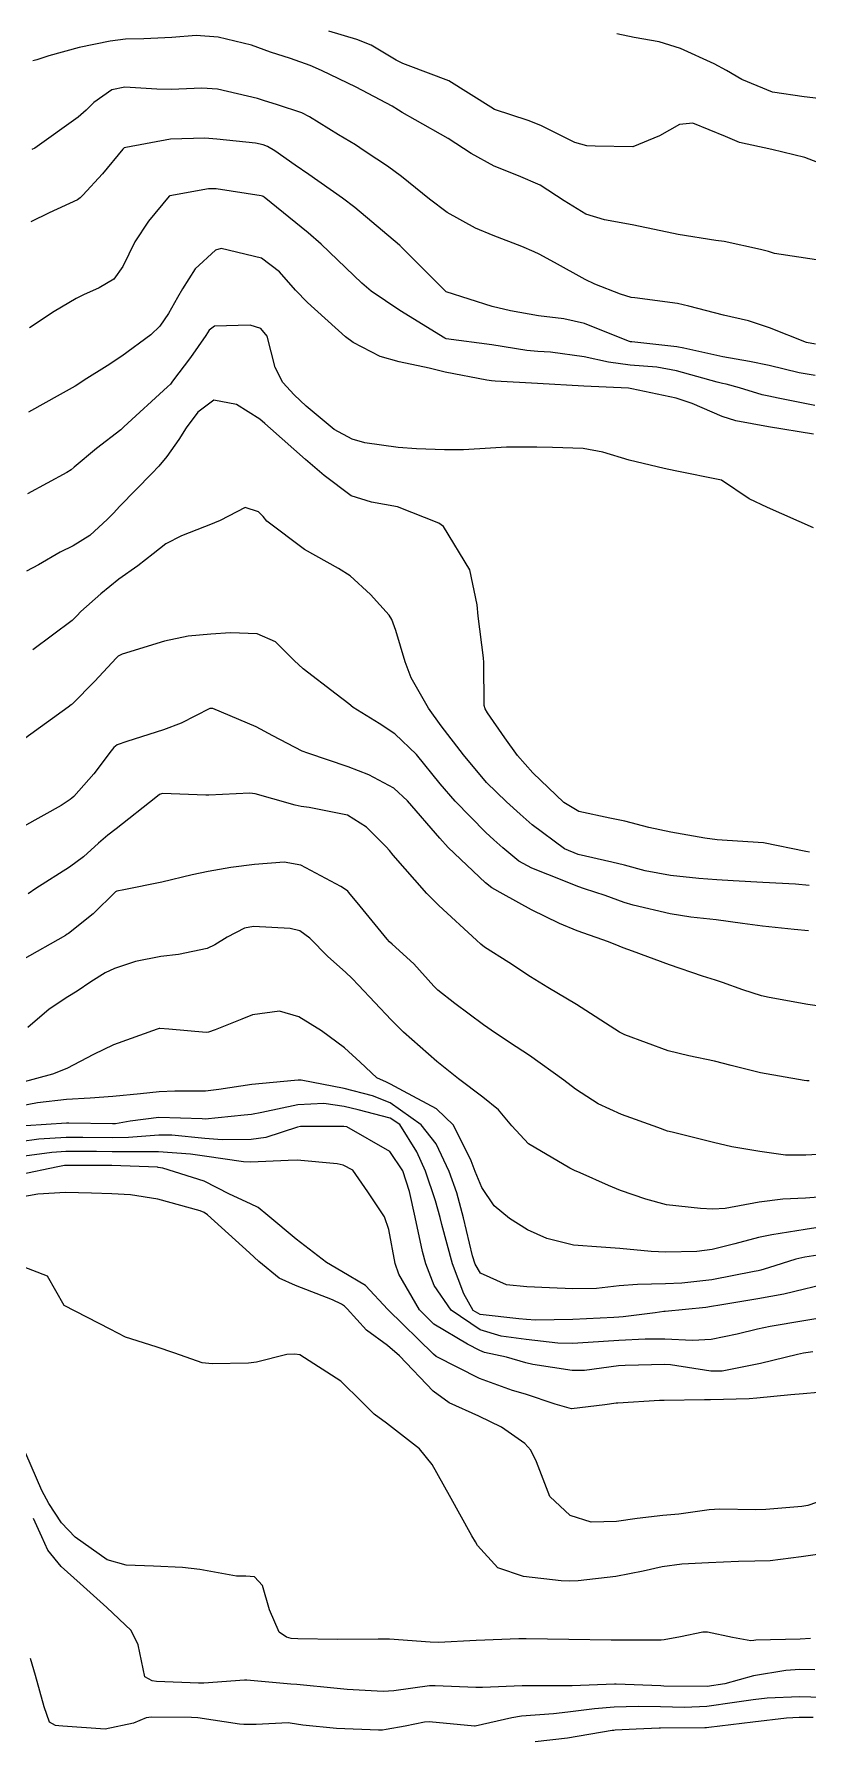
# Model space of a CAD drawing. Header units: metres. Extents: x 307586 to 320046, y 7427249 to 7434250.
# Drawn here: x 313712.2 to 313745.7, y 7432975.1 to 7433048.9 of the extents above; entities that cross this region are included whole.
import ezdxf

# ---------------------------------------------------------------- set-up
doc = ezdxf.new("R2010")
doc.units = ezdxf.units.M
doc.header["$MEASUREMENT"] = 0
doc.layers.add('Curvas de Nivel 1m', color=11, linetype='Continuous')
doc.layers.add('Curvas de Nivel 5m', color=15, linetype='Continuous')

msp = doc.modelspace()

# ---------------------------------------------------------------- linework, layer by layer
at = {"layer": 'Curvas de Nivel 1m', "flags": 128}
for points, elevation in [([(313746.069, 7433039.107), (313744.242, 7433039.378), (313744.072, 7433039.441), (313743.99, 7433039.469), (313743.647, 7433039.556), (313742.078, 7433039.894), (313741.715, 7433039.947), (313740.082, 7433040.207), (313739.328, 7433040.364), (313738.088, 7433040.618), (313736.896, 7433040.832), (313736.094, 7433041.085), (313735.152, 7433041.66), (313734.11, 7433042.33), (313733.174, 7433042.745), (313732.118, 7433043.163), (313731.13, 7433043.71), (313730.129, 7433044.355), (313728.714, 7433045.157), (313728.14, 7433045.476), (313727.981, 7433045.582), (313727.715, 7433045.746), (313726.155, 7433046.574), (313724.655, 7433047.295), (313724.169, 7433047.501), (313723.31, 7433047.803), (313722.447, 7433048.088), (313722.177, 7433048.187), (313721.626, 7433048.378), (313720.182, 7433048.734), (313719.231, 7433048.801), (313718.181, 7433048.714), (313716.969, 7433048.666), (313716.181, 7433048.648), (313715.516, 7433048.56), (313714.177, 7433048.284), (313712.862, 7433047.93), (313712.35, 7433047.758), (313712.169, 7433047.701)], 754), ([(313746.151, 7433046.081), (313745.538, 7433046.15), (313744.155, 7433046.361), (313742.832, 7433046.901), (313742.169, 7433047.293), (313741.643, 7433047.585), (313740.179, 7433048.236), (313739.256, 7433048.535), (313738.184, 7433048.712), (313737.436, 7433048.882)], 756), ([(313746.022, 7433035.468), (313745.625, 7433035.534), (313744.032, 7433036.176), (313743.125, 7433036.475), (313742.04, 7433036.717), (313740.539, 7433037.101), (313740.047, 7433037.219), (313738.208, 7433037.46), (313738.051, 7433037.487), (313737.594, 7433037.627), (313736.477, 7433038.063), (313736.059, 7433038.254), (313734.736, 7433038.993), (313734.07, 7433039.353), (313733.852, 7433039.455), (313733.313, 7433039.681), (313732.08, 7433040.161), (313731.31, 7433040.482), (313730.094, 7433041.152), (313729.331, 7433041.728), (313728.113, 7433042.715), (313727.517, 7433043.149), (313726.591, 7433043.763), (313726.31, 7433043.953), (313726.126, 7433044.074), (313725.397, 7433044.51), (313724.138, 7433045.291), (313723.799, 7433045.455), (313722.751, 7433045.811), (313722.146, 7433045.998), (313721.894, 7433046.075), (313720.153, 7433046.484), (313719.479, 7433046.521), (313718.152, 7433046.464), (313717.538, 7433046.483), (313716.153, 7433046.564), (313715.589, 7433046.457), (313714.802, 7433045.903), (313714.472, 7433045.574), (313714.137, 7433045.278), (313712.261, 7433043.938), (313712.122, 7433043.875)], 753), ([(313746.009, 7433034.103), (313745.321, 7433034.225), (313744.013, 7433034.543), (313743.168, 7433034.716), (313742.016, 7433034.909), (313740.328, 7433035.289), (313740.02, 7433035.35), (313738.077, 7433035.565), (313738.022, 7433035.568), (313737.979, 7433035.577), (313737.857, 7433035.622), (313736.033, 7433036.355), (313735.135, 7433036.561), (313734.038, 7433036.692), (313732.825, 7433036.904), (313732.044, 7433037.098), (313730.053, 7433037.72), (313728.073, 7433039.703), (313728.056, 7433039.723), (313728.033, 7433039.741), (313726.097, 7433041.368), (313725.563, 7433041.775), (313724.113, 7433042.791), (313723.517, 7433043.2), (313722.632, 7433043.812), (313722.314, 7433044.006), (313722.126, 7433044.083), (313721.805, 7433044.145), (313720.128, 7433044.326), (313719.609, 7433044.364), (313718.128, 7433044.326), (313716.2, 7433043.965), (313716.123, 7433043.941), (313716.091, 7433043.923), (313716.065, 7433043.891), (313715.181, 7433042.831), (313714.334, 7433041.908), (313714.218, 7433041.792), (313714.1, 7433041.708), (313712.877, 7433041.142), (313712.085, 7433040.755)], 752), ([(313745.996, 7433032.806), (313744.413, 7433033.132), (313744, 7433033.21), (313743.718, 7433033.272), (313742.741, 7433033.569), (313742.157, 7433033.73), (313742.005, 7433033.762), (313741.767, 7433033.82), (313740.01, 7433034.315), (313739.157, 7433034.463), (313738.012, 7433034.56), (313737.071, 7433034.692), (313736.016, 7433034.921), (313734.567, 7433035.115), (313734.018, 7433035.145), (313733.537, 7433035.196), (313732.02, 7433035.437), (313730.043, 7433035.7), (313730.023, 7433035.706), (313729.989, 7433035.72), (313728.041, 7433036.919), (313726.8, 7433037.759), (313726.394, 7433038.102), (313726.06, 7433038.429), (313724.643, 7433039.784), (313724.08, 7433040.274), (313722.171, 7433041.819), (313722.132, 7433041.848), (313722.103, 7433041.861), (313722.049, 7433041.875), (313720.106, 7433042.173), (313719.768, 7433042.181), (313718.103, 7433041.879), (313718.07, 7433041.86), (313717.176, 7433040.784), (313716.585, 7433039.882), (313716.062, 7433038.823), (313715.676, 7433038.275), (313715.035, 7433037.9), (313714.356, 7433037.599), (313714.046, 7433037.432), (313713.091, 7433036.87), (313712.026, 7433036.167)], 751), ([(313745.933, 7433027.53), (313743.941, 7433028.406), (313743.157, 7433028.774), (313741.953, 7433029.58), (313739.959, 7433029.992), (313739.474, 7433030.091), (313737.965, 7433030.45), (313736.817, 7433030.791), (313735.972, 7433030.949), (313734.641, 7433030.995), (313733.973, 7433031.009), (313732.655, 7433031.008), (313731.972, 7433030.969), (313730.791, 7433030.891), (313729.971, 7433030.902), (313728.76, 7433030.944), (313727.972, 7433030.999), (313726.536, 7433031.2), (313725.977, 7433031.355), (313725.198, 7433031.778), (313723.993, 7433032.777), (313723.479, 7433033.279), (313722.982, 7433033.805), (313722.657, 7433034.458), (313722.299, 7433035.816), (313722.028, 7433036.147), (313721.57, 7433036.285), (313720.029, 7433036.239), (313719.802, 7433036.067), (313719.652, 7433035.844), (313718.984, 7433034.88), (313718.215, 7433033.858), (313718.12, 7433033.74), (313718, 7433033.613), (313716.107, 7433031.888), (313716.044, 7433031.827), (313715.981, 7433031.767), (313714.918, 7433030.951), (313713.956, 7433030.147), (313713.828, 7433030.039), (313713.648, 7433029.915), (313711.943, 7433028.99)], 749), ([(313745.763, 7433013.506), (313745.605, 7433013.532), (313743.767, 7433013.909), (313742.208, 7433014.014), (313741.767, 7433014.037), (313741.239, 7433014.115), (313739.771, 7433014.372), (313738.811, 7433014.571), (313737.775, 7433014.847), (313737.119, 7433014.972), (313735.779, 7433015.266), (313735.132, 7433015.657), (313733.802, 7433016.939), (313733.13, 7433017.68), (313732.589, 7433018.457), (313731.831, 7433019.534), (313731.733, 7433019.701), (313731.685, 7433019.852), (313731.678, 7433021.702), (313731.665, 7433021.902), (313731.438, 7433023.704), (313731.39, 7433024.203), (313731.065, 7433025.708), (313729.931, 7433027.578), (313729.727, 7433027.722), (313727.94, 7433028.434), (313726.814, 7433028.629), (313725.944, 7433028.904), (313724.778, 7433029.782), (313723.963, 7433030.477), (313722.448, 7433031.813), (313722.209, 7433032.041), (313721.987, 7433032.222), (313720.974, 7433032.849), (313719.995, 7433033.043), (313719.308, 7433032.529), (313718.809, 7433031.852), (313718.489, 7433031.341), (313717.964, 7433030.602), (313717.626, 7433030.197), (313717.322, 7433029.869), (313715.939, 7433028.455), (313715.663, 7433028.165), (313715.405, 7433027.895), (313714.631, 7433027.194), (313713.916, 7433026.75), (313713.349, 7433026.481), (313712.42, 7433025.932), (313711.9, 7433025.659)], 748), ([(313745.748, 7433012.072), (313745.16, 7433012.124), (313743.749, 7433012.202), (313742.454, 7433012.274), (313741.75, 7433012.315), (313740.974, 7433012.365), (313739.752, 7433012.498), (313738.656, 7433012.709), (313737.756, 7433012.944), (313737.206, 7433013.077), (313735.76, 7433013.402), (313735.169, 7433013.656), (313733.773, 7433014.697), (313733.25, 7433015.15), (313732.654, 7433015.687), (313731.795, 7433016.526), (313730.799, 7433017.71), (313729.825, 7433018.974), (313729.279, 7433019.726), (313728.539, 7433021.047), (313728.269, 7433021.736), (313727.876, 7433023.084), (313727.698, 7433023.56), (313727.58, 7433023.745), (313726.779, 7433024.643), (313725.9, 7433025.458), (313725.385, 7433025.775), (313723.915, 7433026.587), (313722.297, 7433027.815), (313722.129, 7433028.012), (313721.937, 7433028.223), (313721.361, 7433028.404), (313720.274, 7433027.837), (313720.028, 7433027.743), (313719.931, 7433027.705), (313718.596, 7433027.18), (313717.917, 7433026.832), (313717.379, 7433026.4), (313716.707, 7433025.878), (313715.897, 7433025.313), (313715.11, 7433024.678), (313714.25, 7433023.906), (313714.072, 7433023.718), (313713.879, 7433023.516), (313712.178, 7433022.247)], 747), ([(313745.722, 7433010.106), (313745.096, 7433010.162), (313743.724, 7433010.311), (313742.863, 7433010.426), (313741.728, 7433010.578), (313740.623, 7433010.698), (313739.732, 7433010.841), (313738.135, 7433011.218), (313737.739, 7433011.335), (313736.921, 7433011.632), (313736.031, 7433011.931), (313735.747, 7433012.03), (313735.14, 7433012.265), (313733.754, 7433012.818), (313733.197, 7433013.118), (313732.495, 7433013.689), (313732.116, 7433014.044), (313731.77, 7433014.364), (313730.435, 7433015.713), (313729.794, 7433016.465), (313728.771, 7433017.73), (313727.822, 7433018.626), (313727.144, 7433019.068), (313726.026, 7433019.767), (313725.835, 7433019.914), (313725.285, 7433020.332), (313723.858, 7433021.429), (313723.48, 7433021.796), (313722.666, 7433022.603), (313721.874, 7433022.939), (313720.721, 7433022.985), (313719.874, 7433022.93), (313718.884, 7433022.839), (313717.871, 7433022.633), (313716.037, 7433022.06), (313715.864, 7433021.98), (313715.813, 7433021.941), (313715.774, 7433021.891), (313714.856, 7433020.892), (313713.869, 7433019.91), (313713.85, 7433019.893), (313713.833, 7433019.875), (313713.692, 7433019.772), (313711.818, 7433018.426)], 746), ([(313745.748, 7433003.632), (313745.644, 7433003.631), (313745.53, 7433003.646), (313743.647, 7433003.975), (313742.376, 7433004.295), (313741.652, 7433004.483), (313740.536, 7433004.709), (313739.656, 7433004.925), (313737.768, 7433005.619), (313737.664, 7433005.668), (313737.551, 7433005.735), (313735.682, 7433006.92), (313734.447, 7433007.662), (313733.697, 7433008.125), (313732.76, 7433008.741), (313731.71, 7433009.41), (313731.545, 7433009.536), (313731.363, 7433009.704), (313729.735, 7433011.201), (313729.209, 7433011.725), (313727.759, 7433013.38), (313727.596, 7433013.578), (313727.449, 7433013.745), (313726.597, 7433014.584), (313725.776, 7433015.111), (313724.123, 7433015.443), (313723.78, 7433015.485), (313723.519, 7433015.533), (313722.546, 7433015.809), (313721.786, 7433016.026), (313721.552, 7433016.057), (313719.785, 7433015.968), (313719.659, 7433015.967), (313717.786, 7433016.038), (313717.652, 7433015.995), (313717.497, 7433015.864), (313715.769, 7433014.513), (313715.414, 7433014.246), (313715.018, 7433013.897), (313714.356, 7433013.305), (313713.752, 7433012.866), (313712.305, 7433011.932), (313711.97, 7433011.706)], 744), ([(313746.657, 7433000.465), (313745.606, 7433000.409), (313744.726, 7433000.419), (313743.608, 7433000.568), (313742.398, 7433000.781), (313741.614, 7433000.955), (313739.815, 7433001.403), (313739.621, 7433001.458), (313739.196, 7433001.604), (313737.628, 7433002.173), (313736.622, 7433002.625), (313735.639, 7433003.267), (313735.133, 7433003.655), (313733.653, 7433004.718), (313733.077, 7433005.098), (313732.177, 7433005.692), (313731.668, 7433006.046), (313730.422, 7433006.972), (313729.69, 7433007.538), (313729.512, 7433007.722), (313728.649, 7433008.677), (313727.711, 7433009.528), (313727.599, 7433009.629), (313727.503, 7433009.743), (313726.324, 7433011.171), (313725.836, 7433011.769), (313725.795, 7433011.821), (313725.744, 7433011.868), (313725.495, 7433012.023), (313723.755, 7433012.953), (313723.036, 7433013.081), (313721.755, 7433012.982), (313720.738, 7433012.846), (313719.751, 7433012.67), (313719.066, 7433012.53), (313717.746, 7433012.217), (313716.105, 7433011.885), (313715.803, 7433011.828), (313715.742, 7433011.796), (313714.785, 7433010.841), (313713.714, 7433010), (313713.661, 7433009.964), (313713.577, 7433009.912), (313711.702, 7433008.837)], 743), ([(313746.716, 7432998.644), (313745.583, 7432998.549), (313744.612, 7432998.511), (313743.581, 7432998.376), (313742.112, 7432998.106), (313741.578, 7432998.081), (313741.052, 7432998.112), (313739.58, 7432998.267), (313738.681, 7432998.51), (313737.586, 7432998.892), (313737.062, 7432999.103), (313735.839, 7432999.646), (313735.595, 7432999.758), (313735.4, 7432999.848), (313733.611, 7433000.898), (313732.886, 7433001.681), (313732.305, 7433002.366), (313731.635, 7433002.923), (313730.581, 7433003.711), (313729.65, 7433004.458), (313728.203, 7433005.735), (313727.671, 7433006.264), (313726.26, 7433007.761), (313725.986, 7433008.056), (313725.698, 7433008.325), (313724.925, 7433008.998), (313724.151, 7433009.786), (313723.718, 7433010.109), (313723.304, 7433010.211), (313721.72, 7433010.29), (313721.326, 7433010.217), (313720.582, 7433009.831), (313720.047, 7433009.499), (313719.708, 7433009.339), (313718.474, 7433009.083), (313717.704, 7433009.003), (313716.61, 7433008.785), (313715.699, 7433008.482), (313715.303, 7433008.288), (313714.683, 7433007.9), (313714.086, 7433007.506), (313713.683, 7433007.26), (313712.879, 7433006.718), (313711.958, 7433005.936)], 742), ([(313747.512, 7432997.501), (313745.57, 7432997.206), (313744.136, 7432996.976), (313743.563, 7432996.859), (313742.537, 7432996.586), (313741.554, 7432996.343), (313740.883, 7432996.257), (313739.552, 7432996.227), (313738.913, 7432996.246), (313737.554, 7432996.378), (313736.745, 7432996.442), (313735.556, 7432996.529), (313734.406, 7432996.815), (313733.566, 7432997.192), (313732.781, 7432997.682), (313732.117, 7432998.231), (313731.586, 7432999.017), (313731.308, 7432999.703), (313731.133, 7433000.171), (313730.368, 7433001.713), (313729.63, 7433002.423), (313728.198, 7433003.173), (313727.64, 7433003.482), (313727.46, 7433003.562), (313727.043, 7433003.749), (313726.33, 7433004.44), (313725.656, 7433005.052), (313724.656, 7433005.78), (313723.672, 7433006.388), (313722.839, 7433006.639), (313721.673, 7433006.481), (313721.204, 7433006.291), (313720.052, 7433005.836), (313719.769, 7433005.732), (313719.662, 7433005.71), (313718.053, 7433005.856), (313717.663, 7433005.891), (313717.635, 7433005.888), (313717.543, 7433005.862), (313715.656, 7433005.176), (313714.79, 7433004.761), (313713.645, 7433004.157), (313713.025, 7433003.919), (313711.639, 7433003.54)], 741), ([(313746.263, 7432994.799), (313745.539, 7432994.626), (313744.657, 7432994.413), (313743.529, 7432994.206), (313741.879, 7432993.927), (313741.526, 7432993.867), (313741.272, 7432993.836), (313739.524, 7432993.662), (313739.468, 7432993.656), (313739.091, 7432993.604), (313737.708, 7432993.431), (313737.521, 7432993.416), (313737.301, 7432993.403), (313735.519, 7432993.305), (313733.907, 7432993.278), (313733.519, 7432993.313), (313733.191, 7432993.346), (313731.521, 7432993.531), (313731.22, 7432993.703), (313730.813, 7432994.424), (313730.328, 7432995.712), (313729.862, 7432997.423), (313729.789, 7432997.718), (313729.58, 7432998.447), (313729.153, 7432999.724), (313728.78, 7433000.554), (313728.04, 7433001.736), (313727.626, 7433002.013), (313726.243, 7433002.374), (313725.63, 7433002.51), (313724.761, 7433002.649), (313723.631, 7433002.593), (313722.074, 7433002.26), (313721.626, 7433002.171), (313721.313, 7433002.136), (313719.624, 7433001.976), (313719.489, 7433001.977), (313717.625, 7433002.04), (313716.381, 7433001.879), (313715.742, 7433001.767), (313715.621, 7433001.763), (313713.731, 7433001.799), (313713.621, 7433001.797), (313711.868, 7433001.687)], 739), ([(313747.08, 7432993.507), (313745.52, 7432993.248), (313744.059, 7432993.003), (313743.516, 7432992.889), (313742.633, 7432992.682), (313741.512, 7432992.443), (313740.699, 7432992.4), (313739.512, 7432992.468), (313738.656, 7432992.464), (313737.511, 7432992.403), (313736.189, 7432992.319), (313735.509, 7432992.276), (313734.877, 7432992.288), (313733.511, 7432992.444), (313732.423, 7432992.597), (313731.515, 7432992.86), (313730.262, 7432993.713), (313729.534, 7432994.781), (313729.17, 7432995.724), (313729.023, 7432996.253), (313728.707, 7432997.729), (313728.468, 7432998.847), (313728.18, 7432999.734), (313727.606, 7433000.579), (313725.753, 7433001.636), (313725.621, 7433001.659), (313723.752, 7433001.657), (313723.62, 7433001.626), (313722.241, 7433001.183), (313721.612, 7433001.089), (313720.365, 7433001.079), (313719.612, 7433001.136), (313718.188, 7433001.281), (313717.614, 7433001.285), (313716.315, 7433001.177), (313715.612, 7433001.158), (313714.332, 7433001.183), (313713.612, 7433001.176), (313712.436, 7433001.102), (313711.609, 7433000.995)], 738), ([(313745.9, 7432991.917), (313745.506, 7432991.852), (313745.239, 7432991.8), (313744.177, 7432991.543), (313743.641, 7432991.409), (313743.5, 7432991.378), (313741.989, 7432991.079), (313741.495, 7432991.077), (313739.748, 7432991.349), (313739.499, 7432991.366), (313737.79, 7432991.325), (313737.498, 7432991.303), (313736.028, 7432991.109), (313735.495, 7432991.108), (313733.795, 7432991.37), (313733.499, 7432991.442), (313732.661, 7432991.683), (313731.699, 7432991.891), (313731.506, 7432991.965), (313730.972, 7432992.242), (313729.517, 7432993.11), (313728.895, 7432993.726), (313728.007, 7432995.266), (313727.844, 7432995.737), (313727.565, 7432997.197), (313727.384, 7432997.743), (313726.664, 7432998.834), (313726.008, 7432999.764), (313725.596, 7432999.98), (313725.334, 7433000.035), (313723.599, 7433000.193), (313723.207, 7433000.188), (313721.597, 7433000.11), (313721.288, 7433000.132), (313719.601, 7433000.375), (313718.992, 7433000.456), (313717.603, 7433000.552), (313716.92, 7433000.554), (313715.603, 7433000.56), (313714.929, 7433000.571), (313713.603, 7433000.565), (313712.995, 7433000.526), (313711.599, 7433000.343)], 737), ([(313746.785, 7432990.209), (313745.481, 7432990.101), (313744.961, 7432990.055), (313743.478, 7432989.907), (313743.149, 7432989.884), (313741.477, 7432989.84), (313741.221, 7432989.839), (313739.476, 7432989.817), (313739.268, 7432989.81), (313737.474, 7432989.698), (313737.403, 7432989.692), (313736.911, 7432989.628), (313735.471, 7432989.447), (313734.759, 7432989.657), (313733.479, 7432990.078), (313732.918, 7432990.242), (313731.489, 7432990.767), (313729.621, 7432991.719), (313729.504, 7432991.812), (313727.523, 7432993.74), (313726.555, 7432994.777), (313725.539, 7432995.39), (313724.875, 7432995.777), (313723.558, 7432996.788), (313722.329, 7432997.809), (313721.913, 7432998.151), (313721.578, 7432998.307), (313720.676, 7432998.735), (313719.587, 7432999.286), (313717.792, 7432999.858), (313717.593, 7432999.884), (313717.566, 7432999.888), (313715.594, 7432999.96), (313715.523, 7432999.962), (313713.594, 7432999.963), (313713.542, 7432999.963), (313713.255, 7432999.915), (313711.589, 7432999.56)], 736), ([(313747.215, 7432983.316), (313745.398, 7432983.061), (313744.054, 7432982.886), (313743.396, 7432982.867), (313742.695, 7432982.86), (313741.395, 7432982.797), (313740.243, 7432982.743), (313739.393, 7432982.625), (313738.571, 7432982.429), (313737.389, 7432982.206), (313735.757, 7432982.015), (313735.386, 7432981.997), (313735.025, 7432982.015), (313733.388, 7432982.203), (313732.287, 7432982.582), (313731.401, 7432983.55), (313731.31, 7432983.701), (313731.151, 7432983.956), (313730.193, 7432985.712), (313729.443, 7432987.038), (313728.889, 7432987.726), (313727.464, 7432988.836), (313726.938, 7432989.218), (313726.397, 7432989.756), (313725.486, 7432990.645), (313723.717, 7432991.788), (313723.503, 7432991.816), (313723.157, 7432991.795), (313721.843, 7432991.47), (313721.497, 7432991.43), (313719.934, 7432991.398), (313719.497, 7432991.441), (313718.319, 7432991.852), (313717.506, 7432992.129), (313716.182, 7432992.552), (313715.513, 7432992.889), (313713.523, 7432993.91), (313712.805, 7432995.19), (313711.54, 7432995.676)], 734), ([(313745.803, 7432979.523), (313745.353, 7432979.492), (313743.446, 7432979.455), (313743.352, 7432979.44), (313743.221, 7432979.421), (313742.428, 7432979.564), (313741.356, 7432979.793), (313741.145, 7432979.793), (313740.189, 7432979.592), (313739.482, 7432979.468), (313739.352, 7432979.46), (313737.515, 7432979.454), (313737.351, 7432979.456), (313737.184, 7432979.455), (313735.351, 7432979.478), (313733.504, 7432979.516), (313733.351, 7432979.514), (313733.192, 7432979.513), (313731.35, 7432979.436), (313729.711, 7432979.355), (313729.349, 7432979.362), (313727.591, 7432979.497), (313727.351, 7432979.503), (313727.104, 7432979.497), (313725.35, 7432979.488), (313723.626, 7432979.512), (313723.35, 7432979.529), (313723.137, 7432979.579), (313722.819, 7432979.798), (313722.411, 7432980.761), (313722.103, 7432981.809), (313721.759, 7432982.187), (313721.387, 7432982.216), (313720.986, 7432982.225), (313719.39, 7432982.504), (313718.649, 7432982.589), (313717.391, 7432982.649), (313716.211, 7432982.698), (313715.393, 7432982.925), (313713.996, 7432983.904), (313713.409, 7432984.526), (313712.859, 7432985.36), (313712.566, 7432985.923), (313711.862, 7432987.519)], 733), ([(313745.993, 7432978.174), (313745.339, 7432978.179), (313744.733, 7432978.142), (313743.337, 7432977.916), (313742.098, 7432977.569), (313741.332, 7432977.452), (313739.462, 7432977.468), (313739.332, 7432977.474), (313737.401, 7432977.55), (313737.332, 7432977.549), (313735.496, 7432977.482), (313735.33, 7432977.481), (313733.518, 7432977.48), (313733.33, 7432977.478), (313731.612, 7432977.413), (313731.329, 7432977.409), (313729.566, 7432977.481), (313729.329, 7432977.479), (313727.791, 7432977.27), (313727.325, 7432977.236), (313725.763, 7432977.327), (313725.327, 7432977.365), (313723.585, 7432977.531), (313723.329, 7432977.558), (313721.43, 7432977.72), (313721.331, 7432977.722), (313719.57, 7432977.597), (313719.329, 7432977.599), (313717.519, 7432977.669), (313717.33, 7432977.693), (313717.012, 7432977.865), (313716.732, 7432979.254), (313716.429, 7432979.874), (313715.367, 7432980.86), (313714.221, 7432981.902), (313713.39, 7432982.632), (313712.817, 7432983.338), (313712.558, 7432983.923), (313712.198, 7432984.715)], 732), ([(313746.785, 7432976.966), (313745.328, 7432976.999), (313743.926, 7432976.945), (313743.326, 7432976.881), (313742.519, 7432976.756), (313741.323, 7432976.59), (313740.362, 7432976.55), (313739.323, 7432976.577), (313738.35, 7432976.583), (313737.317, 7432976.564), (313736.457, 7432976.492), (313735.313, 7432976.339), (313734.692, 7432976.276), (313733.31, 7432976.164), (313732.883, 7432976.103), (313731.303, 7432975.735), (313731.27, 7432975.734), (313729.306, 7432975.927), (313729.112, 7432975.916), (313728.279, 7432975.73), (313727.454, 7432975.586), (313727.301, 7432975.57), (313727.12, 7432975.562), (313725.302, 7432975.635), (313723.849, 7432975.785), (313723.304, 7432975.87), (313723.221, 7432975.875), (313721.83, 7432975.812), (313721.303, 7432975.805), (313721.103, 7432975.822), (313719.307, 7432976.096), (313719.037, 7432976.112), (313717.307, 7432976.119), (313717.072, 7432976.098), (313716.522, 7432975.872), (313715.3, 7432975.61), (313713.474, 7432975.736), (313713.301, 7432975.749), (313713.156, 7432975.767), (313712.891, 7432975.916), (313712.667, 7432976.565), (313712.281, 7432977.926), (313712.075, 7432978.663)], 731)]:
    msp.add_lwpolyline(points, dxfattribs=dict(at, elevation=elevation))
at = {"layer": 'Curvas de Nivel 5m', "flags": 128}
for points, elevation in [([(313746.121, 7433043.321), (313745.566, 7433043.536), (313744.126, 7433043.877), (313742.739, 7433044.181), (313742.131, 7433044.437), (313740.715, 7433045.016), (313740.136, 7433044.955), (313739.278, 7433044.462), (313738.127, 7433043.998), (313736.499, 7433044.017), (313736.127, 7433044.028), (313735.611, 7433044.172), (313734.135, 7433044.912), (313733.595, 7433045.135), (313732.142, 7433045.609), (313731.975, 7433045.702), (313730.16, 7433046.837), (313728.398, 7433047.51), (313728.171, 7433047.591), (313727.884, 7433047.744), (313726.809, 7433048.39), (313726.182, 7433048.632), (313724.972, 7433048.995)], 755), ([(313745.937, 7433031.577), (313743.986, 7433031.897), (313742.571, 7433032.154), (313741.99, 7433032.336), (313740.69, 7433032.899), (313739.998, 7433033.131), (313738.083, 7433033.538), (313738.002, 7433033.55), (313737.937, 7433033.556), (313736.003, 7433033.65), (313734.004, 7433033.767), (313732.165, 7433033.858), (313732.005, 7433033.874), (313731.803, 7433033.904), (313730.008, 7433034.257), (313729.31, 7433034.427), (313728.012, 7433034.698), (313727.194, 7433034.932), (313726.02, 7433035.528), (313725.69, 7433035.773), (313724.045, 7433037.263), (313723.527, 7433037.798), (313722.838, 7433038.586), (313722.066, 7433039.178), (313720.313, 7433039.595), (313720.07, 7433039.524), (313719.196, 7433038.714), (313718.643, 7433037.854), (313718.428, 7433037.475), (313718.037, 7433036.785), (313717.658, 7433036.236), (313717.272, 7433035.871), (313716.013, 7433034.941), (313715.38, 7433034.526), (313714.39, 7433033.906), (313714.157, 7433033.753), (313714, 7433033.648), (313713.358, 7433033.281), (313711.989, 7433032.529)], 750), ([(313746.376, 7433006.826), (313745.684, 7433006.927), (313744.011, 7433007.223), (313743.689, 7433007.3), (313742.875, 7433007.562), (313741.997, 7433007.876), (313741.697, 7433007.977), (313741.132, 7433008.152), (313739.703, 7433008.643), (313738.103, 7433009.223), (313737.71, 7433009.374), (313737.536, 7433009.448), (313737.067, 7433009.63), (313735.72, 7433010.115), (313734.954, 7433010.428), (313733.733, 7433011.017), (313732.512, 7433011.688), (313732.023, 7433011.973), (313731.748, 7433012.184), (313730.141, 7433013.716), (313729.767, 7433014.11), (313728.371, 7433015.734), (313727.791, 7433016.273), (313726.708, 7433016.848), (313725.804, 7433017.2), (313724.058, 7433017.788), (313723.814, 7433017.88), (313722.555, 7433018.543), (313721.824, 7433018.932), (313719.949, 7433019.721), (313719.832, 7433019.713), (313718.589, 7433019.088), (313717.822, 7433018.789), (313716.231, 7433018.297), (313715.815, 7433018.144), (313715.673, 7433018.032), (313715.559, 7433017.893), (313714.809, 7433016.889), (313713.938, 7433015.908), (313713.852, 7433015.84), (313713.782, 7433015.791), (313713.394, 7433015.531), (313711.77, 7433014.62)], 745), ([(313746.125, 7432996.088), (313745.558, 7432996.002), (313745.172, 7432995.919), (313743.985, 7432995.546), (313743.65, 7432995.441), (313743.542, 7432995.416), (313743.374, 7432995.385), (313741.537, 7432995.025), (313740.241, 7432994.888), (313739.536, 7432994.859), (313738.321, 7432994.827), (313737.534, 7432994.761), (313736.555, 7432994.657), (313735.533, 7432994.63), (313734.513, 7432994.68), (313733.533, 7432994.718), (313732.662, 7432994.81), (313731.539, 7432995.315), (313731.297, 7432995.702), (313731.193, 7432996.058), (313730.792, 7432997.708), (313730.504, 7432998.791), (313730.183, 7432999.714), (313729.611, 7433000.903), (313728.964, 7433001.727), (313727.632, 7433002.678), (313726.865, 7433002.982), (313725.638, 7433003.289), (313723.77, 7433003.66), (313723.642, 7433003.661), (313723.49, 7433003.641), (313721.639, 7433003.47), (313720.222, 7433003.249), (313719.636, 7433003.182), (313718.316, 7433003.174), (313717.636, 7433003.148), (313716.834, 7433003.071), (313715.634, 7433002.955), (313714.654, 7433002.878), (313713.632, 7433002.816), (313712.379, 7433002.678), (313711.629, 7433002.527)], 740), ([(313746.392, 7432985.516), (313745.688, 7432985.267), (313745.428, 7432985.224), (313743.871, 7432985.101), (313743.426, 7432985.084), (313741.889, 7432985.11), (313741.425, 7432985.084), (313740.105, 7432984.904), (313739.415, 7432984.838), (313738.311, 7432984.714), (313737.413, 7432984.585), (313736.323, 7432984.548), (313735.415, 7432984.836), (313734.526, 7432985.659), (313733.952, 7432987.159), (313733.715, 7432987.667), (313733.456, 7432987.959), (313732.44, 7432988.663), (313731.467, 7432989.13), (313730.177, 7432989.713), (313729.48, 7432990.212), (313728.029, 7432991.735), (313727.507, 7432992.181), (313726.604, 7432992.844), (313725.766, 7432993.766), (313725.65, 7432993.894), (313725.525, 7432993.973), (313725.136, 7432994.165), (313723.533, 7432994.788), (313722.827, 7432995.092), (313721.946, 7432995.814), (313721.548, 7432996.19), (313719.728, 7432997.838), (313719.574, 7432997.943), (313719.412, 7432998.004), (313717.579, 7432998.508), (313716.4, 7432998.697), (313715.581, 7432998.746), (313714.706, 7432998.775), (313713.582, 7432998.802), (313712.386, 7432998.733), (313711.579, 7432998.589)], 735), ([(313745.915, 7432976.117), (313745.319, 7432976.108), (313744.773, 7432976.081), (313743.317, 7432975.911), (313741.411, 7432975.676), (313741.314, 7432975.663), (313741.234, 7432975.661), (313739.313, 7432975.657), (313739.261, 7432975.653), (313738.262, 7432975.61), (313737.36, 7432975.561), (313737.302, 7432975.556), (313737.23, 7432975.549), (313735.299, 7432975.215), (313733.899, 7432975.062)], 730)]:
    msp.add_lwpolyline(points, dxfattribs=dict(at, elevation=elevation))

doc.saveas('drawing.dxf')
